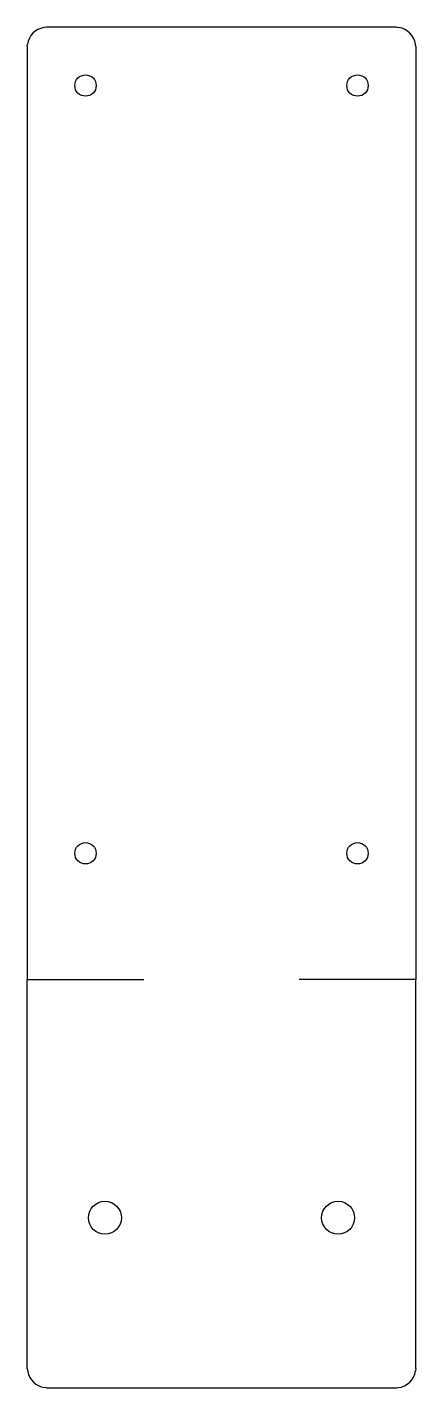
# Model space of a CAD drawing. Extents: x 0 to 975, y 0 to 530.
# Drawn here: x 488.8 to 588.8, y 36.6 to 386.6 of the extents above; entities that cross this region are included whole.
import ezdxf

# ---------------------------------------------------------------- set-up
doc = ezdxf.new("R2010")
doc.units = 0
doc.linetypes.add('SLD-CONTINUA', pattern=[0])
doc.layers.get('0').update_dxf_attribs({"linetype": 'CONTINUOUS'})
doc.layers.add('MARCADO', color=5, linetype='SLD-CONTINUA')

msp = doc.modelspace()

# ---------------------------------------------------------------- linework, layer by layer
for p, q in [((493.752, 386.632), (493.029, 386.522)), ((488.752, 381.632), (488.832, 382.236)), ((488.752, 41.632), (488.897, 40.806)), ((588.752, 41.632), (588.668, 41)), ((493.752, 36.632), (493.132, 36.719)), ((583.752, 36.632), (584.198, 36.676))]:
    msp.add_line(p, q)
at = {"color": 0, "linetype": 'SLD-CONTINUA'}
for p, q in [((583.752, 386.632), (493.752, 386.632)), ((588.752, 381.632), (588.752, 141.632))]:
    msp.add_line(p, q, dxfattribs=at)
at = {"color": 0}
for p, q in [((583.752, 386.632), (584.412, 386.539)), ((588.752, 381.632), (588.661, 382.28))]:
    msp.add_line(p, q, dxfattribs=at)
at = {"color": 7, "linetype": 'SLD-CONTINUA'}
for p, q in [((488.752, 381.632), (488.752, 141.632)), ((488.752, 133.132), (488.752, 141.632)), ((588.752, 133.132), (588.752, 141.632)), ((488.752, 41.632), (488.752, 133.132)), ((588.752, 41.632), (588.752, 133.132)), ((493.752, 36.632), (583.752, 36.632))]:
    msp.add_line(p, q, dxfattribs=at)
for centre, radius in [((503.752, 371.632), 2.75), ((573.752, 371.632), 2.75), ((503.752, 174.132), 2.75), ((573.752, 174.132), 2.75), ((508.752, 80.382), 4.25), ((568.752, 80.382), 4.25)]:
    msp.add_circle(centre, radius, dxfattribs=at)
for centre, start, end in [((493.788, 381.579), 98.72937, 172.45205), ((493.821, 41.671), 189.9587, 262.07724), ((583.711, 41.652), 275.59336, 352.50584)]:
    msp.add_arc(centre, 5, start, end)
at = {"color": 0}
msp.add_arc((583.709, 381.588), 5, 7.95178, 81.92005, dxfattribs=at)
at = {"layer": 'MARCADO'}
for p, q in [((488.752, 141.632), (518.752, 141.632)), ((588.752, 141.632), (558.752, 141.632))]:
    msp.add_line(p, q, dxfattribs=at)

doc.saveas('drawing.dxf')
